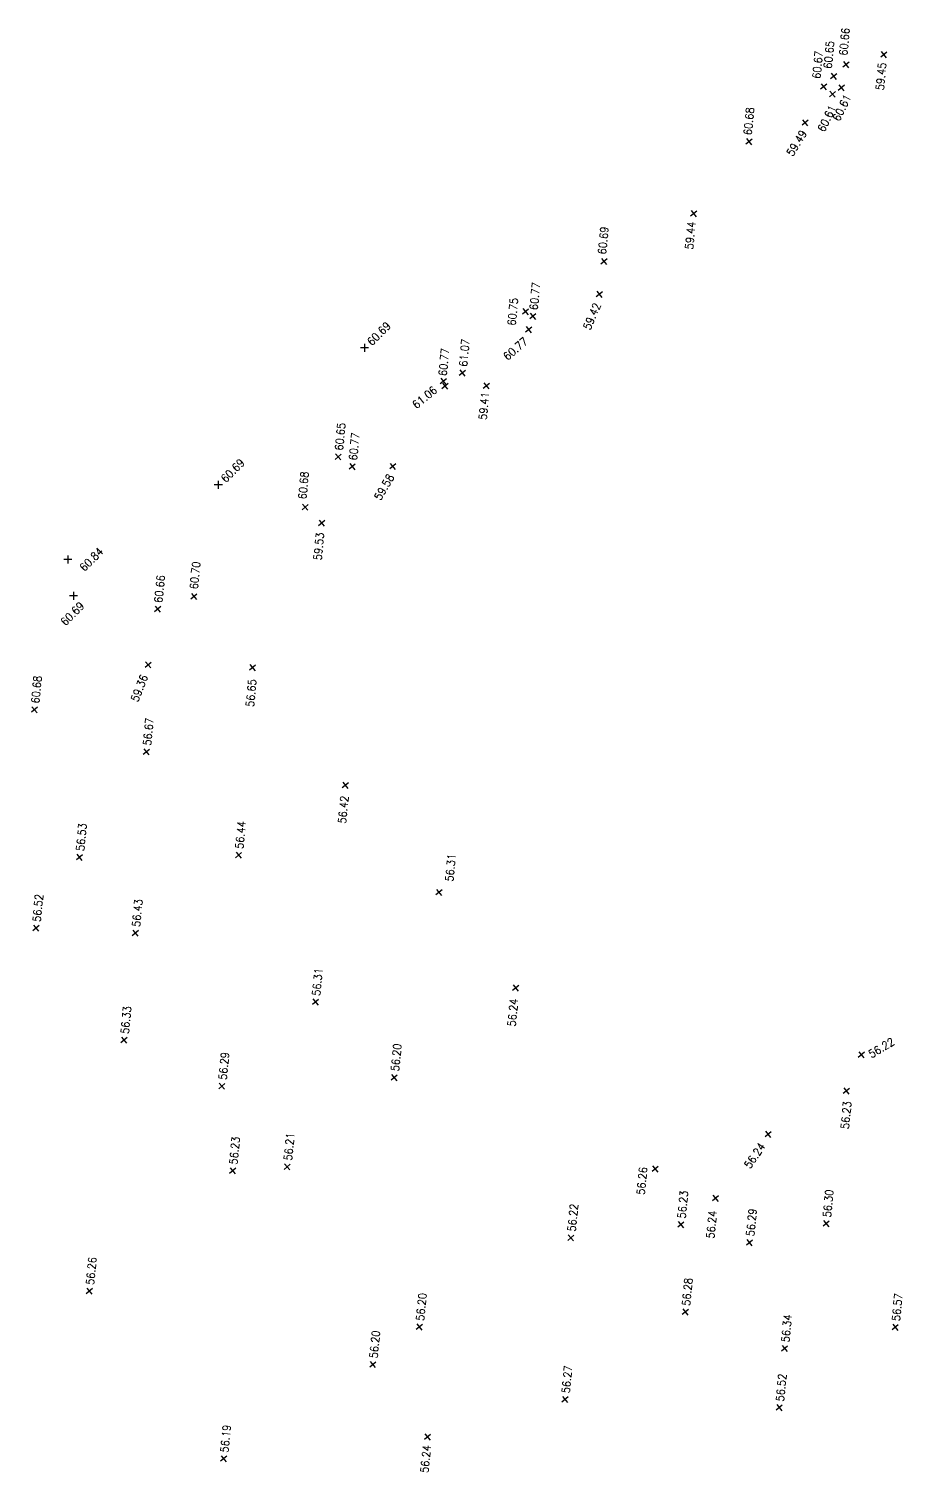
# Model space of a CAD drawing. Header units: metres. Extents: x 815 to 1022, y 915 to 1121.
# Drawn here: x 872 to 915.6, y 1023.4 to 1095.6 of the extents above; entities that cross this region are included whole.
import ezdxf
from ezdxf.enums import TextEntityAlignment as Align

# ---------------------------------------------------------------- set-up
doc = ezdxf.new("R2010")
doc.units = ezdxf.units.M
doc.header["$LTSCALE"] = 2
doc.header["$PDMODE"] = 35
doc.header["$PDSIZE"] = 0.002
for name, color, linetype in [('__TOPO', 7, 'Continuous'), ('ASPHALT', 5, 'Continuous'), ('BUILDG', 4, 'Continuous'), ('CONCRT', 5, 'Continuous'), ('ELEV', 1, 'Continuous'), ('NAME', 7, 'Continuous'), ('NATGRD', 7, 'Continuous'), ('NOTE', 2, 'Continuous'), ('RTWALL', 6, 'Continuous')]:
    doc.layers.add(name, color=color, linetype=linetype)
doc.styles.add('ROMANS', font='ROMANS.SHX')

# ---------------------------------------------------------------- blocks, each defined once
blk = doc.blocks.new('CROSS-UNDERHILL')
at = {"color": 1}
for p, q in [((0.001, 0), (-0.001, 0)), ((0, 0.001), (0, -0.001))]:
    blk.add_line(p, q, dxfattribs=at)
blk = doc.blocks.new('Point-Underhill')
at = {"lineweight": 0}
blk.add_point((0, 0), dxfattribs=at)
at = {"layer": '__TOPO'}
blk.add_point((0, 0), dxfattribs=at)
at = {"lineweight": 0}
blk.add_blockref('CROSS-UNDERHILL', (0, 0), dxfattribs=at)
at = {"layer": 'ELEV', "lineweight": 0, "style": 'ROMANS', "width": 0.9}
for tag, p in [('ELEV2', (-0.00106, 0.00325)), ('ELEV', (0.00114, 0.00112))]:
    blk.add_attdef(tag, text='', height=0.002, rotation=45, dxfattribs=at).set_placement(p, align=Align.MIDDLE_LEFT)
at = {"layer": 'NAME', "lineweight": 0, "style": 'ROMANS', "width": 0.9}
blk.add_attdef('NAME', text='', height=0.002, dxfattribs=at).set_placement((-0.00267, 0.00004), align=Align.MIDDLE_RIGHT)
at = {"layer": 'NOTE', "lineweight": 0, "style": 'ROMANS', "width": 0.9}
for tag, p in [('NOTE', (-0.00047, -0.00269)), ('NOTE2', (-0.00047, -0.00595))]:
    blk.add_attdef(tag, text='', height=0.002, dxfattribs=at).set_placement(p, align=Align.TOP_CENTER)

msp = doc.modelspace()

# ---------------------------------------------------------------- block references
at = {"layer": 'ASPHALT'}
ref = msp.add_blockref('Point-Underhill', (883.141, 1063.642, 56.65), dxfattribs=dict(at, xscale=200, yscale=200, zscale=0.8000000000000007, rotation=39.54500000000004))
ref.add_attrib('ELEV', '56.65', dxfattribs={"layer": 'ELEV', "lineweight": 0, "height": 0.4, "rotation": 84.545, "style": 'ROMANS', "width": 0.9}).set_placement((883.006, 1061.687), align=Align.MIDDLE_LEFT)
ref = msp.add_blockref('Point-Underhill', (877.837, 1059.436, 56.67), dxfattribs=dict(at, xscale=200.0000000000001, yscale=200.0000000000001, zscale=0.8000000000000007, rotation=39.54500000000002))
ref.add_attrib('ELEV', '56.67', dxfattribs={"layer": 'ELEV', "lineweight": 0, "height": 0.4, "rotation": 84.545, "style": 'ROMANS', "width": 0.9}).set_placement((877.869, 1059.754), align=Align.MIDDLE_LEFT)
ref = msp.add_blockref('Point-Underhill', (887.779, 1057.76, 56.42), dxfattribs=dict(at, xscale=200.0000000000001, yscale=200.0000000000001, zscale=0.8000000000000007, rotation=39.54500000000002))
ref.add_attrib('ELEV', '56.42', dxfattribs={"layer": 'ELEV', "lineweight": 0, "height": 0.4, "rotation": 84.545, "style": 'ROMANS', "width": 0.9}).set_placement((887.611, 1055.859), align=Align.MIDDLE_LEFT)
ref = msp.add_blockref('Point-Underhill', (874.493, 1054.168, 56.53), dxfattribs=dict(at, xscale=200, yscale=200, zscale=0.8000000000000007, rotation=39.54500000000004))
ref.add_attrib('ELEV', '56.53', dxfattribs={"layer": 'ELEV', "lineweight": 0, "height": 0.4, "rotation": 84.545, "style": 'ROMANS', "width": 0.9}).set_placement((874.526, 1054.486), align=Align.MIDDLE_LEFT)
ref = msp.add_blockref('Point-Underhill', (882.445, 1054.273, 56.44), dxfattribs=dict(at, xscale=200.0000000000001, yscale=200.0000000000001, zscale=0.8000000000000007, rotation=39.54500000000002))
ref.add_attrib('ELEV', '56.44', dxfattribs={"layer": 'ELEV', "lineweight": 0, "height": 0.4, "rotation": 84.545, "style": 'ROMANS', "width": 0.9}).set_placement((882.477, 1054.591), align=Align.MIDDLE_LEFT)
ref = msp.add_blockref('Point-Underhill', (892.459, 1052.411, 56.31), dxfattribs=dict(at, xscale=200.0000000000001, yscale=200.0000000000001, zscale=0.8000000000000007, rotation=39.54500000000002))
ref.add_attrib('ELEV', '56.31', dxfattribs={"layer": 'ELEV', "lineweight": 0, "height": 0.4, "rotation": 84.545, "style": 'ROMANS', "width": 0.9}).set_placement((892.971, 1052.958), align=Align.MIDDLE_LEFT)
ref = msp.add_blockref('Point-Underhill', (872.318, 1050.626, 56.52), dxfattribs=dict(at, xscale=200, yscale=200, zscale=0.8000000000000007, rotation=39.54500000000004))
ref.add_attrib('ELEV', '56.52', dxfattribs={"layer": 'ELEV', "lineweight": 0, "height": 0.4, "rotation": 84.545, "style": 'ROMANS', "width": 0.9}).set_placement((872.35, 1050.944), align=Align.MIDDLE_LEFT)
ref = msp.add_blockref('Point-Underhill', (877.287, 1050.375, 56.43), dxfattribs=dict(at, xscale=200, yscale=200, zscale=0.8000000000000007, rotation=39.54500000000004))
ref.add_attrib('ELEV', '56.43', dxfattribs={"layer": 'ELEV', "lineweight": 0, "height": 0.4, "rotation": 84.545, "style": 'ROMANS', "width": 0.9}).set_placement((877.32, 1050.693), align=Align.MIDDLE_LEFT)
ref = msp.add_blockref('Point-Underhill', (886.288, 1046.931, 56.31), dxfattribs=dict(at, xscale=200, yscale=200, zscale=0.8000000000000007, rotation=39.54500000000004))
ref.add_attrib('ELEV', '56.31', dxfattribs={"layer": 'ELEV', "lineweight": 0, "height": 0.4, "rotation": 84.545, "style": 'ROMANS', "width": 0.9}).set_placement((886.32, 1047.249), align=Align.MIDDLE_LEFT)
ref = msp.add_blockref('Point-Underhill', (896.294, 1047.631, 56.24), dxfattribs=dict(at, xscale=200, yscale=200, zscale=0.8000000000000007, rotation=39.54500000000004))
ref.add_attrib('ELEV', '56.24', dxfattribs={"layer": 'ELEV', "lineweight": 0, "height": 0.4, "rotation": 84.545, "style": 'ROMANS', "width": 0.9}).set_placement((896.083, 1045.716), align=Align.MIDDLE_LEFT)
ref = msp.add_blockref('Point-Underhill', (876.722, 1045.027, 56.33), dxfattribs=dict(at, xscale=200, yscale=200, zscale=0.8000000000000007, rotation=39.54500000000004))
ref.add_attrib('ELEV', '56.33', dxfattribs={"layer": 'ELEV', "lineweight": 0, "height": 0.4, "rotation": 84.545, "style": 'ROMANS', "width": 0.9}).set_placement((876.755, 1045.345), align=Align.MIDDLE_LEFT)
ref = msp.add_blockref('Point-Underhill', (890.222, 1043.156, 56.2), dxfattribs=dict(at, xscale=200.0000000000001, yscale=200.0000000000001, zscale=0.8000000000000007, rotation=39.54500000000002))
ref.add_attrib('ELEV', '56.20', dxfattribs={"layer": 'ELEV', "lineweight": 0, "height": 0.4, "rotation": 84.545, "style": 'ROMANS', "width": 0.9}).set_placement((890.255, 1043.474), align=Align.MIDDLE_LEFT)
ref = msp.add_blockref('Point-Underhill', (913.565, 1044.294, 56.22), dxfattribs=dict(at, xscale=200, yscale=200, zscale=0.8000000000000007, rotation=39.54500000000004))
ref.add_attrib('ELEV', '56.22', dxfattribs={"layer": 'ELEV', "lineweight": 0, "height": 0.4, "rotation": 30.84644, "style": 'ROMANS', "width": 0.9}).set_placement((913.976, 1044.291), align=Align.MIDDLE_LEFT)
ref = msp.add_blockref('Point-Underhill', (881.611, 1042.73, 56.29), dxfattribs=dict(at, xscale=200, yscale=200, zscale=0.8000000000000007, rotation=39.54500000000004))
ref.add_attrib('ELEV', '56.29', dxfattribs={"layer": 'ELEV', "lineweight": 0, "height": 0.4, "rotation": 84.545, "style": 'ROMANS', "width": 0.9}).set_placement((881.644, 1043.048), align=Align.MIDDLE_LEFT)
ref = msp.add_blockref('Point-Underhill', (912.819, 1042.491, 56.23), dxfattribs=dict(at, xscale=200.0000000000001, yscale=200.0000000000001, zscale=0.8000000000000007, rotation=39.54500000000002))
ref.add_attrib('ELEV', '56.23', dxfattribs={"layer": 'ELEV', "lineweight": 0, "height": 0.4, "rotation": 84.545, "style": 'ROMANS', "width": 0.9}).set_placement((912.739, 1040.59), align=Align.MIDDLE_LEFT)
ref = msp.add_blockref('Point-Underhill', (884.874, 1038.698, 56.21), dxfattribs=dict(at, xscale=200.0000000000001, yscale=200.0000000000001, zscale=0.8000000000000007, rotation=39.54500000000002))
ref.add_attrib('ELEV', '56.21', dxfattribs={"layer": 'ELEV', "lineweight": 0, "height": 0.4, "rotation": 84.545, "style": 'ROMANS', "width": 0.9}).set_placement((884.906, 1039.016), align=Align.MIDDLE_LEFT)
ref = msp.add_blockref('Point-Underhill', (908.908, 1040.32, 56.24), dxfattribs=dict(at, xscale=200.0000000000001, yscale=200.0000000000001, zscale=0.8000000000000007, rotation=39.54500000000002))
ref.add_attrib('ELEV', '56.24', dxfattribs={"layer": 'ELEV', "lineweight": 0, "height": 0.4, "rotation": 55.79889, "style": 'ROMANS', "width": 0.9}).set_placement((907.849, 1038.684), align=Align.MIDDLE_LEFT)
ref = msp.add_blockref('Point-Underhill', (882.149, 1038.499, 56.23), dxfattribs=dict(at, xscale=200.0000000000001, yscale=200.0000000000001, zscale=0.8000000000000007, rotation=39.54500000000002))
ref.add_attrib('ELEV', '56.23', dxfattribs={"layer": 'ELEV', "lineweight": 0, "height": 0.4, "rotation": 84.545, "style": 'ROMANS', "width": 0.9}).set_placement((882.181, 1038.817), align=Align.MIDDLE_LEFT)
ref = msp.add_blockref('Point-Underhill', (903.266, 1038.588, 56.26), dxfattribs=dict(at, xscale=200.0000000000001, yscale=200.0000000000001, zscale=0.8000000000000007, rotation=39.54500000000002))
ref.add_attrib('ELEV', '56.26', dxfattribs={"layer": 'ELEV', "lineweight": 0, "height": 0.4, "rotation": 84.545, "style": 'ROMANS', "width": 0.9}).set_placement((902.538, 1037.305), align=Align.MIDDLE_LEFT)
ref = msp.add_blockref('Point-Underhill', (904.546, 1035.802, 56.23), dxfattribs=dict(at, xscale=200, yscale=200, zscale=0.8000000000000007, rotation=39.54500000000004))
ref.add_attrib('ELEV', '56.23', dxfattribs={"layer": 'ELEV', "lineweight": 0, "height": 0.4, "rotation": 84.545, "style": 'ROMANS', "width": 0.9}).set_placement((904.578, 1036.12), align=Align.MIDDLE_LEFT)
ref = msp.add_blockref('Point-Underhill', (906.28, 1037.126, 56.24), dxfattribs=dict(at, xscale=200.0000000000001, yscale=200.0000000000001, zscale=0.8000000000000007, rotation=39.54500000000002))
ref.add_attrib('ELEV', '56.24', dxfattribs={"layer": 'ELEV', "lineweight": 0, "height": 0.4, "rotation": 84.545, "style": 'ROMANS', "width": 0.9}).set_placement((906.015, 1035.117), align=Align.MIDDLE_LEFT)
ref = msp.add_blockref('Point-Underhill', (899.05, 1035.147, 56.22), dxfattribs=dict(at, xscale=200.0000000000001, yscale=200.0000000000001, zscale=0.8000000000000007, rotation=39.54500000000002))
ref.add_attrib('ELEV', '56.22', dxfattribs={"layer": 'ELEV', "lineweight": 0, "height": 0.4, "rotation": 84.545, "style": 'ROMANS', "width": 0.9}).set_placement((899.083, 1035.465), align=Align.MIDDLE_LEFT)
ref = msp.add_blockref('Point-Underhill', (907.976, 1034.91, 56.29), dxfattribs=dict(at, xscale=200, yscale=200, zscale=0.8000000000000007, rotation=39.54500000000004))
ref.add_attrib('ELEV', '56.29', dxfattribs={"layer": 'ELEV', "lineweight": 0, "height": 0.4, "rotation": 84.545, "style": 'ROMANS', "width": 0.9}).set_placement((908.009, 1035.228), align=Align.MIDDLE_LEFT)
ref = msp.add_blockref('Point-Underhill', (874.985, 1032.484, 56.26), dxfattribs=dict(at, xscale=200.0000000000001, yscale=200.0000000000001, zscale=0.8000000000000007, rotation=39.54500000000002))
ref.add_attrib('ELEV', '56.26', dxfattribs={"layer": 'ELEV', "lineweight": 0, "height": 0.4, "rotation": 84.545, "style": 'ROMANS', "width": 0.9}).set_placement((875.018, 1032.802), align=Align.MIDDLE_LEFT)
ref = msp.add_blockref('Point-Underhill', (891.48, 1030.69, 56.2), dxfattribs=dict(at, xscale=200, yscale=200, zscale=0.8000000000000007, rotation=39.54500000000004))
ref.add_attrib('ELEV', '56.20', dxfattribs={"layer": 'ELEV', "lineweight": 0, "height": 0.4, "rotation": 84.545, "style": 'ROMANS', "width": 0.9}).set_placement((891.513, 1031.008), align=Align.MIDDLE_LEFT)
ref = msp.add_blockref('Point-Underhill', (909.731, 1029.613, 56.34), dxfattribs=dict(at, xscale=200.0000000000001, yscale=200.0000000000001, zscale=0.8000000000000007, rotation=39.54500000000002))
ref.add_attrib('ELEV', '56.34', dxfattribs={"layer": 'ELEV', "lineweight": 0, "height": 0.4, "rotation": 84.545, "style": 'ROMANS', "width": 0.9}).set_placement((909.764, 1029.931), align=Align.MIDDLE_LEFT)
ref = msp.add_blockref('Point-Underhill', (889.152, 1028.814, 56.2), dxfattribs=dict(at, xscale=200, yscale=200, zscale=0.8000000000000007, rotation=39.54500000000004))
ref.add_attrib('ELEV', '56.20', dxfattribs={"layer": 'ELEV', "lineweight": 0, "height": 0.4, "rotation": 84.545, "style": 'ROMANS', "width": 0.9}).set_placement((889.185, 1029.132), align=Align.MIDDLE_LEFT)
ref = msp.add_blockref('Point-Underhill', (881.701, 1024.105, 56.19), dxfattribs=dict(at, xscale=200.0000000000001, yscale=200.0000000000001, zscale=0.8000000000000007, rotation=39.54500000000002))
ref.add_attrib('ELEV', '56.19', dxfattribs={"layer": 'ELEV', "lineweight": 0, "height": 0.4, "rotation": 84.545, "style": 'ROMANS', "width": 0.9}).set_placement((881.733, 1024.423), align=Align.MIDDLE_LEFT)
ref = msp.add_blockref('Point-Underhill', (891.885, 1025.195, 56.24), dxfattribs=dict(at, xscale=200.0000000000001, yscale=200.0000000000001, zscale=0.8000000000000007, rotation=39.54500000000002))
ref.add_attrib('ELEV', '56.24', dxfattribs={"layer": 'ELEV', "lineweight": 0, "height": 0.4, "rotation": 84.545, "style": 'ROMANS', "width": 0.9}).set_placement((891.728, 1023.403), align=Align.MIDDLE_LEFT)
at = {"layer": 'BUILDG'}
ref = msp.add_blockref('Point-Underhill', (873.918, 1069.056, 60.84), dxfattribs=dict(at, xscale=200, yscale=200, zscale=0.8))
ref.add_attrib('ELEV', '60.84', dxfattribs={"layer": 'ELEV', "lineweight": 0, "height": 0.4, "rotation": 45, "style": 'ROMANS', "width": 0.9}).set_placement((874.602, 1068.567), align=Align.MIDDLE_LEFT)
at = {"layer": 'CONCRT'}
ref = msp.add_blockref('Point-Underhill', (911.689, 1092.679, 60.67), dxfattribs=dict(at, xscale=200.0000000000001, yscale=200.0000000000001, zscale=0.8000000000000007, rotation=39.54500000000002))
ref.add_attrib('ELEV', '60.67', dxfattribs={"layer": 'ELEV', "lineweight": 0, "height": 0.4, "rotation": 84.545, "style": 'ROMANS', "width": 0.9}).set_placement((911.319, 1093.082), align=Align.MIDDLE_LEFT)
ref = msp.add_blockref('Point-Underhill', (912.185, 1093.201, 60.65), dxfattribs=dict(at, xscale=200, yscale=200, zscale=0.8000000000000007, rotation=39.54500000000004))
ref.add_attrib('ELEV', '60.65', dxfattribs={"layer": 'ELEV', "lineweight": 0, "height": 0.4, "rotation": 84.545, "style": 'ROMANS', "width": 0.9}).set_placement((911.883, 1093.586), align=Align.MIDDLE_LEFT)
ref = msp.add_blockref('Point-Underhill', (912.564, 1092.625, 60.61), dxfattribs=dict(at, xscale=200, yscale=200, zscale=0.8000000000000007, rotation=39.54500000000004))
ref.add_attrib('ELEV', '60.61', dxfattribs={"layer": 'ELEV', "lineweight": 0, "height": 0.4, "rotation": 63.94759, "style": 'ROMANS', "width": 0.9}).set_placement((912.288, 1091.007), align=Align.MIDDLE_LEFT)
ref = msp.add_blockref('Point-Underhill', (912.126, 1092.31, 60.61), dxfattribs=dict(at, xscale=200.0000000000001, yscale=200.0000000000001, zscale=0.8000000000000007, rotation=39.54500000000002))
ref.add_attrib('ELEV', '60.61', dxfattribs={"layer": 'ELEV', "lineweight": 0, "height": 0.4, "rotation": 63.94759, "style": 'ROMANS', "width": 0.9}).set_placement((911.54, 1090.469), align=Align.MIDDLE_LEFT)
ref = msp.add_blockref('Point-Underhill', (893.63, 1078.373, 61.07), dxfattribs=dict(at, xscale=200.0000000000001, yscale=200.0000000000001, zscale=0.8000000000000007, rotation=39.54500000000002))
ref.add_attrib('ELEV', '61.07', dxfattribs={"layer": 'ELEV', "lineweight": 0, "height": 0.4, "rotation": 84.545, "style": 'ROMANS', "width": 0.9}).set_placement((893.663, 1078.691), align=Align.MIDDLE_LEFT)
ref = msp.add_blockref('Point-Underhill', (892.758, 1077.713, 61.06), dxfattribs=dict(at, xscale=200, yscale=200, zscale=0.8000000000000007, rotation=39.54500000000004))
ref.add_attrib('ELEV', '61.06', dxfattribs={"layer": 'ELEV', "lineweight": 0, "height": 0.4, "rotation": 39.545, "style": 'ROMANS', "width": 0.9}).set_placement((891.209, 1076.715), align=Align.MIDDLE_LEFT)
ref = msp.add_blockref('Point-Underhill', (911.811, 1035.858, 56.3), dxfattribs=dict(at, xscale=200.0000000000001, yscale=200.0000000000001, zscale=0.8000000000000007, rotation=39.54500000000002))
ref.add_attrib('ELEV', '56.30', dxfattribs={"layer": 'ELEV', "lineweight": 0, "height": 0.4, "rotation": 84.545, "style": 'ROMANS', "width": 0.9}).set_placement((911.844, 1036.176), align=Align.MIDDLE_LEFT)
ref = msp.add_blockref('Point-Underhill', (904.773, 1031.439, 56.28), dxfattribs=dict(at, xscale=200, yscale=200, zscale=0.8000000000000007, rotation=39.54500000000004))
ref.add_attrib('ELEV', '56.28', dxfattribs={"layer": 'ELEV', "lineweight": 0, "height": 0.4, "rotation": 84.545, "style": 'ROMANS', "width": 0.9}).set_placement((904.806, 1031.757), align=Align.MIDDLE_LEFT)
ref = msp.add_blockref('Point-Underhill', (915.262, 1030.675, 56.57), dxfattribs=dict(at, xscale=200, yscale=200, zscale=0.8000000000000007, rotation=39.54500000000004))
ref.add_attrib('ELEV', '56.57', dxfattribs={"layer": 'ELEV', "lineweight": 0, "height": 0.4, "rotation": 84.545, "style": 'ROMANS', "width": 0.9}).set_placement((915.294, 1030.993), align=Align.MIDDLE_LEFT)
ref = msp.add_blockref('Point-Underhill', (898.759, 1027.066, 56.27), dxfattribs=dict(at, xscale=200.0000000000001, yscale=200.0000000000001, zscale=0.8000000000000007, rotation=39.54500000000002))
ref.add_attrib('ELEV', '56.27', dxfattribs={"layer": 'ELEV', "lineweight": 0, "height": 0.4, "rotation": 84.545, "style": 'ROMANS', "width": 0.9}).set_placement((898.791, 1027.384), align=Align.MIDDLE_LEFT)
ref = msp.add_blockref('Point-Underhill', (909.465, 1026.656, 56.52), dxfattribs=dict(at, xscale=200, yscale=200, zscale=0.8000000000000007, rotation=39.54500000000004))
ref.add_attrib('ELEV', '56.52', dxfattribs={"layer": 'ELEV', "lineweight": 0, "height": 0.4, "rotation": 84.545, "style": 'ROMANS', "width": 0.9}).set_placement((909.497, 1026.974), align=Align.MIDDLE_LEFT)
at = {"layer": 'NATGRD'}
ref = msp.add_blockref('Point-Underhill', (897.152, 1081.204, 60.77), dxfattribs=dict(at, xscale=200.0000000000001, yscale=200.0000000000001, zscale=0.8000000000000007, rotation=39.54500000000002))
ref.add_attrib('ELEV', '60.77', dxfattribs={"layer": 'ELEV', "lineweight": 0, "height": 0.4, "rotation": 84.545, "style": 'ROMANS', "width": 0.9}).set_placement((897.185, 1081.522), align=Align.MIDDLE_LEFT)
ref = msp.add_blockref('Point-Underhill', (896.785, 1081.437, 60.75), dxfattribs=dict(at, xscale=200.0000000000001, yscale=200.0000000000001, zscale=0.8000000000000007, rotation=39.54500000000002))
ref.add_attrib('ELEV', '60.75', dxfattribs={"layer": 'ELEV', "lineweight": 0, "height": 0.4, "rotation": 84.545, "style": 'ROMANS', "width": 0.9}).set_placement((896.084, 1080.745), align=Align.MIDDLE_LEFT)
ref = msp.add_blockref('Point-Underhill', (888.741, 1079.623, 60.69), dxfattribs=dict(at, xscale=200, yscale=200, zscale=200))
ref.add_attrib('ELEV', '60.69', dxfattribs={"layer": 'ELEV', "lineweight": 0, "height": 0.4, "rotation": 45, "style": 'ROMANS', "width": 0.9}).set_placement((888.968, 1079.848), align=Align.MIDDLE_LEFT)
ref = msp.add_blockref('Point-Underhill', (892.682, 1077.959, 60.77), dxfattribs=dict(at, xscale=200, yscale=200, zscale=0.8000000000000007, rotation=39.54500000000004))
ref.add_attrib('ELEV', '60.77', dxfattribs={"layer": 'ELEV', "lineweight": 0, "height": 0.4, "rotation": 84.545, "style": 'ROMANS', "width": 0.9}).set_placement((892.637, 1078.226), align=Align.MIDDLE_LEFT)
ref = msp.add_blockref('Point-Underhill', (887.425, 1074.183, 60.65), dxfattribs=dict(at, xscale=200, yscale=200, zscale=0.8000000000000007, rotation=39.54500000000004))
ref.add_attrib('ELEV', '60.65', dxfattribs={"layer": 'ELEV', "lineweight": 0, "height": 0.4, "rotation": 84.545, "style": 'ROMANS', "width": 0.9}).set_placement((887.457, 1074.501), align=Align.MIDDLE_LEFT)
ref = msp.add_blockref('Point-Underhill', (881.434, 1072.78, 60.69), dxfattribs=dict(at, xscale=200, yscale=200, zscale=200))
ref.add_attrib('ELEV', '60.69', dxfattribs={"layer": 'ELEV', "lineweight": 0, "height": 0.4, "rotation": 45, "style": 'ROMANS', "width": 0.9}).set_placement((881.661, 1073.005), align=Align.MIDDLE_LEFT)
ref = msp.add_blockref('Point-Underhill', (878.401, 1066.57, 60.66), dxfattribs=dict(at, xscale=200, yscale=200, zscale=0.8000000000000007, rotation=39.54500000000004))
ref.add_attrib('ELEV', '60.66', dxfattribs={"layer": 'ELEV', "lineweight": 0, "height": 0.4, "rotation": 84.545, "style": 'ROMANS', "width": 0.9}).set_placement((878.433, 1066.888), align=Align.MIDDLE_LEFT)
ref = msp.add_blockref('Point-Underhill', (874.195, 1067.228, 60.69), dxfattribs=dict(at, xscale=200, yscale=200, zscale=200))
ref.add_attrib('ELEV', '60.69', dxfattribs={"layer": 'ELEV', "lineweight": 0, "height": 0.4, "rotation": 45, "style": 'ROMANS', "width": 0.9}).set_placement((873.651, 1065.849), align=Align.MIDDLE_LEFT)
ref = msp.add_blockref('Point-Underhill', (872.247, 1061.541, 60.68), dxfattribs=dict(at, xscale=200.0000000000001, yscale=200.0000000000001, zscale=0.8000000000000007, rotation=39.54500000000002))
ref.add_attrib('ELEV', '60.68', dxfattribs={"layer": 'ELEV', "lineweight": 0, "height": 0.4, "rotation": 84.545, "style": 'ROMANS', "width": 0.9}).set_placement((872.28, 1061.859), align=Align.MIDDLE_LEFT)
at = {"layer": 'RTWALL'}
ref = msp.add_blockref('Point-Underhill', (912.799, 1093.786, 60.66), dxfattribs=dict(at, xscale=200.0000000000001, yscale=200.0000000000001, zscale=0.8000000000000007, rotation=39.54500000000002))
ref.add_attrib('ELEV', '60.66', dxfattribs={"layer": 'ELEV', "lineweight": 0, "height": 0.4, "rotation": 84.545, "style": 'ROMANS', "width": 0.9}).set_placement((912.657, 1094.238), align=Align.MIDDLE_LEFT)
ref = msp.add_blockref('Point-Underhill', (914.688, 1094.283, 59.45), dxfattribs=dict(at, xscale=200.0000000000001, yscale=200.0000000000001, zscale=0.8000000000000007, rotation=39.54500000000002))
ref.add_attrib('ELEV', '59.45', dxfattribs={"layer": 'ELEV', "lineweight": 0, "height": 0.4, "rotation": 84.545, "style": 'ROMANS', "width": 0.9}).set_placement((914.486, 1092.505), align=Align.MIDDLE_LEFT)
ref = msp.add_blockref('Point-Underhill', (907.957, 1089.933, 60.68), dxfattribs=dict(at, xscale=200, yscale=200, zscale=0.8000000000000007, rotation=39.54500000000004))
ref.add_attrib('ELEV', '60.68', dxfattribs={"layer": 'ELEV', "lineweight": 0, "height": 0.4, "rotation": 84.545, "style": 'ROMANS', "width": 0.9}).set_placement((907.884, 1090.267), align=Align.MIDDLE_LEFT)
ref = msp.add_blockref('Point-Underhill', (910.757, 1090.88, 59.49), dxfattribs=dict(at, xscale=200, yscale=200, zscale=0.8000000000000007, rotation=39.54500000000004))
ref.add_attrib('ELEV', '59.49', dxfattribs={"layer": 'ELEV', "lineweight": 0, "height": 0.4, "rotation": 58.39973, "style": 'ROMANS', "width": 0.9}).set_placement((909.971, 1089.274), align=Align.MIDDLE_LEFT)
ref = msp.add_blockref('Point-Underhill', (905.185, 1086.333, 59.44), dxfattribs=dict(at, xscale=200, yscale=200, zscale=0.8000000000000007, rotation=39.54500000000004))
ref.add_attrib('ELEV', '59.44', dxfattribs={"layer": 'ELEV', "lineweight": 0, "height": 0.4, "rotation": 84.545, "style": 'ROMANS', "width": 0.9}).set_placement((904.955, 1084.556), align=Align.MIDDLE_LEFT)
ref = msp.add_blockref('Point-Underhill', (900.708, 1083.946, 60.69), dxfattribs=dict(at, xscale=200, yscale=200, zscale=0.8000000000000007, rotation=39.54500000000004))
ref.add_attrib('ELEV', '60.69', dxfattribs={"layer": 'ELEV', "lineweight": 0, "height": 0.4, "rotation": 84.545, "style": 'ROMANS', "width": 0.9}).set_placement((900.603, 1084.305), align=Align.MIDDLE_LEFT)
ref = msp.add_blockref('Point-Underhill', (900.475, 1082.304, 59.42), dxfattribs=dict(at, xscale=200.0000000000001, yscale=200.0000000000001, zscale=0.8000000000000007, rotation=39.54500000000002))
ref.add_attrib('ELEV', '59.42', dxfattribs={"layer": 'ELEV', "lineweight": 0, "height": 0.4, "rotation": 66.70281, "style": 'ROMANS', "width": 0.9}).set_placement((899.832, 1080.568), align=Align.MIDDLE_LEFT)
ref = msp.add_blockref('Point-Underhill', (896.944, 1080.535, 60.77), dxfattribs=dict(at, xscale=200, yscale=200, zscale=0.8000000000000007, rotation=39.54500000000004))
ref.add_attrib('ELEV', '60.77', dxfattribs={"layer": 'ELEV', "lineweight": 0, "height": 0.4, "rotation": 40.87277, "style": 'ROMANS', "width": 0.9}).set_placement((895.76, 1079.128), align=Align.MIDDLE_LEFT)
ref = msp.add_blockref('Point-Underhill', (894.83, 1077.729, 59.41), dxfattribs=dict(at, xscale=200.0000000000001, yscale=200.0000000000001, zscale=0.8000000000000007, rotation=39.54500000000002))
ref.add_attrib('ELEV', '59.41', dxfattribs={"layer": 'ELEV', "lineweight": 0, "height": 0.4, "rotation": 84.545, "style": 'ROMANS', "width": 0.9}).set_placement((894.642, 1076.032), align=Align.MIDDLE_LEFT)
ref = msp.add_blockref('Point-Underhill', (888.125, 1073.688, 60.77), dxfattribs=dict(at, xscale=200, yscale=200, zscale=0.8000000000000007, rotation=39.54500000000004))
ref.add_attrib('ELEV', '60.77', dxfattribs={"layer": 'ELEV', "lineweight": 0, "height": 0.4, "rotation": 84.545, "style": 'ROMANS', "width": 0.9}).set_placement((888.157, 1074.006), align=Align.MIDDLE_LEFT)
ref = msp.add_blockref('Point-Underhill', (885.774, 1071.668, 60.68), dxfattribs=dict(at, xscale=200, yscale=200, zscale=0.8000000000000007, rotation=39.54500000000004))
ref.add_attrib('ELEV', '60.68', dxfattribs={"layer": 'ELEV', "lineweight": 0, "height": 0.4, "rotation": 84.545, "style": 'ROMANS', "width": 0.9}).set_placement((885.624, 1072.063), align=Align.MIDDLE_LEFT)
ref = msp.add_blockref('Point-Underhill', (890.152, 1073.703, 59.58), dxfattribs=dict(at, xscale=200, yscale=200, zscale=0.8000000000000007, rotation=39.54500000000004))
ref.add_attrib('ELEV', '59.58', dxfattribs={"layer": 'ELEV', "lineweight": 0, "height": 0.4, "rotation": 59.58135, "style": 'ROMANS', "width": 0.9}).set_placement((889.371, 1072.074), align=Align.MIDDLE_LEFT)
ref = msp.add_blockref('Point-Underhill', (886.595, 1070.868, 59.53), dxfattribs=dict(at, xscale=200, yscale=200, zscale=0.8000000000000007, rotation=39.54500000000004))
ref.add_attrib('ELEV', '59.53', dxfattribs={"layer": 'ELEV', "lineweight": 0, "height": 0.4, "rotation": 84.545, "style": 'ROMANS', "width": 0.9}).set_placement((886.389, 1069.017), align=Align.MIDDLE_LEFT)
ref = msp.add_blockref('Point-Underhill', (880.213, 1067.199, 60.7), dxfattribs=dict(at, xscale=200, yscale=200, zscale=0.8000000000000007, rotation=39.54500000000004))
ref.add_attrib('ELEV', '60.70', dxfattribs={"layer": 'ELEV', "lineweight": 0, "height": 0.4, "rotation": 84.545, "style": 'ROMANS', "width": 0.9}).set_placement((880.204, 1067.566), align=Align.MIDDLE_LEFT)
ref = msp.add_blockref('Point-Underhill', (877.928, 1063.783, 59.36), dxfattribs=dict(at, xscale=200.0000000000001, yscale=200.0000000000001, zscale=0.8000000000000007, rotation=39.54500000000002))
ref.add_attrib('ELEV', '59.36', dxfattribs={"layer": 'ELEV', "lineweight": 0, "height": 0.4, "rotation": 68.55463, "style": 'ROMANS', "width": 0.9}).set_placement((877.233, 1061.977), align=Align.MIDDLE_LEFT)

doc.saveas('drawing.dxf')
